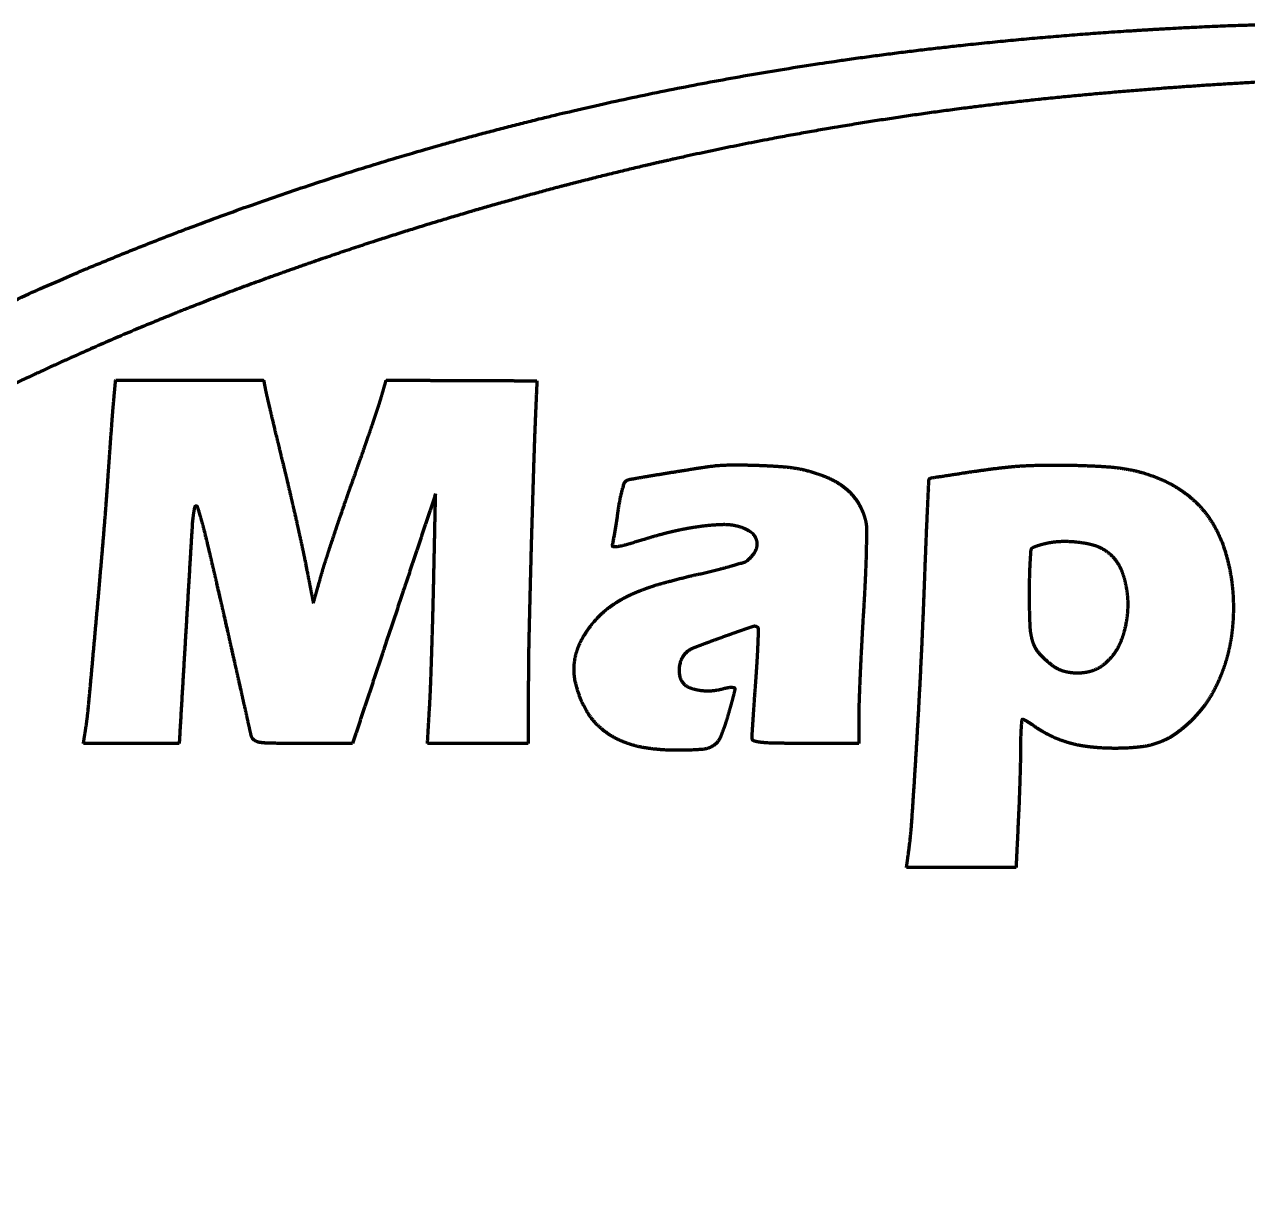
# Model space of a CAD drawing. Header units: inches. Extents: x -3077 to 7201, y 316 to 5463.
# Drawn here: x 3266.6 to 3296.67, y 2341.15 to 2369.69 of the extents above; entities that cross this region are included whole.
import ezdxf

# ---------------------------------------------------------------- set-up
doc = ezdxf.new("R2010")
doc.units = ezdxf.units.IN

msp = doc.modelspace()

# ---------------------------------------------------------------- linework, layer by layer
at = {"linetype": 'Continuous', "lineweight": 70}
for points, weights, degree, knots in [([(3326.506, 2365.896), (3326.449, 2365.908), (3326.393, 2365.921), (3326.073, 2365.993), (3325.807, 2366.046), (3324.806, 2366.215), (3324.072, 2366.338), (3322.589, 2366.584), (3321.84, 2366.705), (3320.533, 2366.914), (3319.975, 2366.999), (3317.624, 2367.339), (3315.828, 2367.563), (3312.28, 2367.938), (3310.528, 2368.085), (3307.101, 2368.301), (3305.427, 2368.37), (3302.19, 2368.431), (3300.628, 2368.418), (3296.842, 2368.284), (3294.621, 2368.139), (3290.36, 2367.734), (3288.325, 2367.463), (3284.342, 2366.78), (3282.397, 2366.367), (3278.503, 2365.38), (3276.555, 2364.809), (3273.762, 2363.878), (3272.9, 2363.575), (3271.228, 2362.956), (3270.419, 2362.639), (3268.801, 2361.968), (3267.992, 2361.614), (3266.32, 2360.846), (3265.457, 2360.434), (3263.501, 2359.464), (3262.41, 2358.901), (3260.28, 2357.755), (3259.242, 2357.172), (3256.979, 2355.847), (3255.755, 2355.107), (3252.811, 2353.271), (3251.087, 2352.184), (3248.011, 2350.223), (3246.652, 2349.362), (3244.426, 2347.961), (3243.555, 2347.425), (3242.003, 2346.493), (3241.32, 2346.098), (3239.953, 2345.334), (3239.268, 2344.966), (3237.746, 2344.179), (3236.901, 2343.776), (3235.244, 2343.049), (3234.431, 2342.73), (3232.84, 2342.176), (3232.063, 2341.942), (3230.549, 2341.555), (3229.811, 2341.407), (3228.692, 2341.245), (3228.314, 2341.208), (3227.473, 2341.165), (3227.01, 2341.153), (3226.089, 2341.153), (3225.631, 2341.165), (3224.816, 2341.208), (3224.46, 2341.245), (3223.118, 2341.458), (3222.145, 2341.693), (3221.195, 2342.004), (3220.263, 2342.309), (3219.361, 2342.692), (3218.495, 2343.15), (3217.605, 2343.62), (3216.756, 2344.162), (3215.096, 2345.424), (3214.283, 2346.132), (3213.087, 2347.324), (3212.668, 2347.766), (3211.883, 2348.644), (3211.519, 2349.08), (3210.812, 2349.991), (3210.47, 2350.464), (3209.777, 2351.495), (3209.423, 2352.05), (3208.88, 2352.949), (3208.685, 2353.289), (3208.234, 2354.12), (3207.974, 2354.609), (3207.441, 2355.634), (3207.164, 2356.169), (3206.888, 2356.704), (3206.87, 2356.738), (3206.876, 2356.777), (3206.904, 2356.805), (3206.911, 2356.812), (3206.92, 2356.81), (3206.926, 2356.802), (3206.981, 2356.714), (3207.036, 2356.625), (3207.155, 2356.432), (3207.217, 2356.328), (3207.352, 2356.097), (3207.424, 2355.971), (3208.155, 2354.675), (3208.871, 2353.539), (3210.373, 2351.399), (3211.162, 2350.402), (3212.796, 2348.57), (3213.636, 2347.738), (3215.34, 2346.249), (3216.209, 2345.607), (3217.577, 2344.759), (3218.039, 2344.501), (3218.996, 2344.02), (3219.488, 2343.798), (3220.48, 2343.399), (3220.978, 2343.224), (3221.953, 2342.926), (3222.43, 2342.807), (3222.912, 2342.714), (3224.27, 2342.452), (3225.651, 2342.363), (3227.031, 2342.449), (3228.466, 2342.539), (3229.882, 2342.788), (3231.261, 2343.195), (3232.896, 2343.678), (3234.482, 2344.305), (3237.961, 2346.055), (3239.874, 2347.123), (3242.086, 2348.484), (3242.431, 2348.7), (3243.187, 2349.18), (3243.598, 2349.443), (3244.631, 2350.112), (3245.254, 2350.516), (3247.069, 2351.701), (3248.26, 2352.48), (3250.512, 2353.952), (3251.575, 2354.639), (3253.525, 2355.883), (3254.413, 2356.437), (3256.115, 2357.477), (3256.928, 2357.961), (3258.574, 2358.916), (3259.405, 2359.387), (3260.771, 2360.141), (3261.306, 2360.424), (3262.564, 2361.063), (3263.287, 2361.424), (3264.73, 2362.13), (3265.451, 2362.476), (3266.694, 2363.062), (3267.217, 2363.297), (3269.943, 2364.456), (3272.183, 2365.287), (3276.716, 2366.731), (3279.006, 2367.341), (3283.696, 2368.354), (3286.092, 2368.755), (3291.049, 2369.349), (3293.605, 2369.553), (3296.77, 2369.679), (3297.375, 2369.689), (3298.923, 2369.676), (3299.867, 2369.662), (3301.77, 2369.621), (3302.728, 2369.594), (3304.373, 2369.535), (3305.059, 2369.498), (3305.743, 2369.448)], [0.500028842012, 0.500028842012, 0.500028842012, 0.49990993454, 0.49990993454, 0.500028206926, 0.500028206926, 0.500027327896, 0.500027327896, 0.500020306907, 0.500020306907, 0.49996674968, 0.49996674968, 0.499954897266, 0.499954897266, 0.499947872216, 0.499947872216, 0.499905551037, 0.499905551037, 0.499883055807, 0.499883055807, 0.499792231719, 0.499792231719, 0.499773940632, 0.499773940632, 0.499803958143, 0.499803958143, 0.499983511469, 0.499983511469, 0.499967570397, 0.499967570397, 0.499969836855, 0.499969836855, 0.49999224639, 0.49999224639, 0.499982937989, 0.499982937989, 0.499973806451, 0.499973806451, 0.499996723387, 0.499996723387, 0.500024715037, 0.500024715037, 0.500027453769, 0.500027453769, 0.500010452456, 0.500010452456, 0.499988344513, 0.499988344513, 0.499984734416, 0.499984734416, 0.499859741035, 0.499859741035, 0.499772165641, 0.499772165641, 0.499731419008, 0.499731419008, 0.499559423038, 0.499559423038, 0.499666780446, 0.499666780446, 0.499918789299, 0.499918789299, 0.499918892039, 0.499918892039, 0.499564850303, 0.499564850303, 0.498972995834, 0.498972995834, 0.500028842012, 0.498832867725, 0.498832867725, 0.500028842012, 0.498906283356, 0.498906283356, 0.499287120527, 0.499287120527, 0.499893163609, 0.499893163609, 0.499822434289, 0.499822434289, 0.499836242554, 0.499836242554, 0.499934379805, 0.499934379805, 0.499935455777, 0.499935455777, 0.500016243918, 0.500016243918, 0.500028611503, 0.500028611503, 0.500028842012, 0.435794288113, 0.435794288113, 0.500028842012, 0.374186246908, 0.374186246908, 0.500028842012, 0.500027229907, 0.500027229907, 0.500003945292, 0.500003945292, 0.500020163182, 0.500020163182, 0.499624081461, 0.499624081461, 0.499467725914, 0.499467725914, 0.499381762254, 0.499381762254, 0.498914889926, 0.498914889926, 0.499697758003, 0.499697758003, 0.499738051905, 0.499738051905, 0.499725706688, 0.499725706688, 0.499560729865, 0.499560729865, 0.500028842012, 0.49736967995, 0.49736967995, 0.500028842012, 0.497925029837, 0.497925029837, 0.500028842012, 0.498691632887, 0.498691632887, 0.499724398278, 0.499724398278, 0.500020473069, 0.500020473069, 0.500025999044, 0.500025999044, 0.500028065808, 0.500028065808, 0.500028820171, 0.500028820171, 0.500023637462, 0.500023637462, 0.500012762859, 0.500012762859, 0.500008128477, 0.500008128477, 0.500009221042, 0.500009221042, 0.499979547613, 0.499979547613, 0.500019764212, 0.500019764212, 0.500019920975, 0.500019920975, 0.499967173544, 0.499967173544, 0.499663762533, 0.499663762533, 0.499645871572, 0.499645871572, 0.499666159219, 0.499666159219, 0.499766988665, 0.499766988665, 0.499932337733, 0.499932337733, 0.500021256909, 0.500021256909, 0.500020660968, 0.500020660968, 0.499971666204, 0.499971666204, 0.500028842012], 3, [0, 0, 0, 0, 0.000858, 0.000858, 0.004871, 0.004871, 0.015909, 0.015909, 0.027164, 0.027164, 0.035539, 0.035539, 0.062379, 0.062379, 0.088446, 0.088446, 0.113283, 0.113283, 0.136431, 0.136431, 0.169412, 0.169412, 0.199818, 0.199818, 0.229241, 0.229241, 0.259272, 0.259272, 0.27279, 0.27279, 0.285643, 0.285643, 0.298702, 0.298702, 0.312844, 0.312844, 0.330996, 0.330996, 0.348605, 0.348605, 0.369756, 0.369756, 0.399898, 0.399898, 0.423682, 0.423682, 0.438788, 0.438788, 0.450448, 0.450448, 0.461942, 0.461942, 0.475773, 0.475773, 0.488668, 0.488668, 0.500645, 0.500645, 0.511735, 0.511735, 0.517321, 0.517321, 0.524148, 0.524148, 0.530887, 0.530887, 0.536162, 0.536162, 0.550852, 0.550852, 0.550852, 0.565207, 0.565207, 0.565207, 0.579922, 0.579922, 0.595663, 0.595663, 0.604555, 0.604555, 0.612842, 0.612842, 0.621358, 0.621358, 0.63095, 0.63095, 0.636663, 0.636663, 0.644732, 0.644732, 0.653504, 0.653504, 0.653504, 0.654001, 0.654001, 0.654001, 0.654094, 0.654094, 0.654094, 0.655086, 0.655086, 0.656243, 0.656243, 0.657623, 0.657623, 0.670374, 0.670374, 0.682437, 0.682437, 0.693641, 0.693641, 0.703853, 0.703853, 0.708852, 0.708852, 0.713958, 0.713958, 0.718939, 0.718939, 0.723569, 0.723569, 0.723569, 0.736538, 0.736538, 0.736538, 0.749961, 0.749961, 0.749961, 0.765836, 0.765836, 0.786217, 0.786217, 0.790004, 0.790004, 0.794547, 0.794547, 0.80146, 0.80146, 0.814708, 0.814708, 0.826489, 0.826489, 0.836231, 0.836231, 0.845042, 0.845042, 0.853933, 0.853933, 0.859558, 0.859558, 0.867067, 0.867067, 0.874508, 0.874508, 0.879844, 0.879844, 0.902046, 0.902046, 0.924054, 0.924054, 0.946594, 0.946594, 0.970379, 0.970379, 0.975983, 0.975983, 0.984738, 0.984738, 0.993634, 0.993634, 1, 1, 1, 1]), ([(3268.049, 2352.018), (3268.061, 2352.097), (3268.074, 2352.176), (3268.086, 2352.256), (3268.123, 2352.487), (3268.144, 2352.639), (3268.161, 2352.792), (3268.225, 2353.484), (3268.274, 2354.022), (3268.322, 2354.561), (3268.418, 2355.628), (3268.464, 2356.157), (3268.509, 2356.686), (3268.583, 2357.566), (3268.611, 2357.917), (3268.636, 2358.268), (3268.668, 2358.754), (3268.678, 2358.888), (3268.687, 2359.023), (3268.706, 2359.292), (3268.715, 2359.426), (3268.725, 2359.56), (3268.744, 2359.811), (3268.752, 2359.927), (3268.761, 2360.044), (3268.776, 2360.23), (3268.781, 2360.299), (3268.788, 2360.369), (3268.806, 2360.565), (3268.817, 2360.692), (3268.829, 2360.819), (3268.841, 2360.946)], [0.500060786338, 0.500060786338, 0.500060786338, 0.500060786338, 0.499926768405, 0.499882095761, 0.499926768405, 0.5000605385, 0.500060455887, 0.5000605385, 0.500059930803, 0.500059645625, 0.500059930803, 0.500051707339, 0.500048681006, 0.500051707339, 0.500060403479, 0.50006027586, 0.500060403479, 0.50006038935, 0.50006025702, 0.50006038935, 0.50006041218, 0.500060287461, 0.50006041218, 0.500053977553, 0.500051707958, 0.500053977553, 0.500060786338, 0.500060786338, 0.500060786338, 0.500060786338], 4, [0, 0, 0, 0, 0, 0.035851, 0.035851, 0.035851, 0.104471, 0.104471, 0.104471, 0.345707, 0.345707, 0.345707, 0.582658, 0.582658, 0.582658, 0.739616, 0.739616, 0.739616, 0.799927, 0.799927, 0.799927, 0.859883, 0.859883, 0.859883, 0.912003, 0.912003, 0.912003, 0.943123, 0.943123, 0.943123, 1, 1, 1, 1, 1]), ([(3273.702, 2355.464), (3273.752, 2355.642), (3273.802, 2355.819), (3273.852, 2355.997), (3273.929, 2356.269), (3273.957, 2356.363), (3273.986, 2356.457), (3274.065, 2356.7), (3274.113, 2356.85), (3274.163, 2356.999), (3274.269, 2357.317), (3274.326, 2357.486), (3274.384, 2357.655), (3274.5, 2357.991), (3274.558, 2358.158), (3274.617, 2358.325), (3274.734, 2358.653), (3274.791, 2358.815), (3274.848, 2358.977), (3274.958, 2359.291), (3275.012, 2359.445), (3275.064, 2359.598), (3275.161, 2359.881), (3275.205, 2360.011), (3275.249, 2360.14), (3275.314, 2360.333), (3275.334, 2360.396), (3275.353, 2360.459), (3275.401, 2360.628), (3275.432, 2360.733), (3275.462, 2360.839), (3275.492, 2360.944)], [0.500060786338, 0.500060786338, 0.500060786338, 0.500060786338, 0.500017465393, 0.500003025078, 0.500017465393, 0.50005772812, 0.500056708715, 0.50005772812, 0.500057640943, 0.500056592479, 0.500057640943, 0.500057455175, 0.500056344787, 0.500057455175, 0.500059695443, 0.500059331812, 0.500059695443, 0.500059263645, 0.500058756081, 0.500059263645, 0.500059626435, 0.500059239801, 0.500059626435, 0.500000297302, 0.499980134289, 0.500000297302, 0.500060786338, 0.500060786338, 0.500060786338, 0.500060786338], 4, [0, 0, 0, 0, 0, 0.127903, 0.127903, 0.127903, 0.196192, 0.196192, 0.196192, 0.305103, 0.305103, 0.305103, 0.428978, 0.428978, 0.428978, 0.551674, 0.551674, 0.551674, 0.670591, 0.670591, 0.670591, 0.78309, 0.78309, 0.78309, 0.878075, 0.878075, 0.878075, 0.923808, 0.923808, 0.923808, 1, 1, 1, 1, 1]), ([(3272.518, 2360.734), (3272.525, 2360.698), (3272.532, 2360.662), (3272.54, 2360.626), (3272.576, 2360.474), (3272.603, 2360.358), (3272.631, 2360.241), (3272.691, 2359.987), (3272.724, 2359.849), (3272.757, 2359.71), (3272.828, 2359.418), (3272.865, 2359.265), (3272.902, 2359.111), (3272.981, 2358.79), (3273.021, 2358.622), (3273.061, 2358.455), (3273.142, 2358.108), (3273.183, 2357.928), (3273.225, 2357.748), (3273.303, 2357.403), (3273.34, 2357.237), (3273.376, 2357.071), (3273.438, 2356.786), (3273.464, 2356.667), (3273.488, 2356.548), (3273.559, 2356.187), (3273.607, 2355.946), (3273.654, 2355.705), (3273.702, 2355.464)], [0.500060786338, 0.5, 0.499979737887, 0.5, 0.500060628397, 0.50006057575, 0.500060628397, 0.500060383985, 0.500060249867, 0.500060383985, 0.500060575062, 0.500060504637, 0.500060575062, 0.50005813873, 0.500057256194, 0.50005813873, 0.500059026442, 0.50005843981, 0.500059026442, 0.500058992508, 0.500058394565, 0.500058992508, 0.500048489305, 0.500044390294, 0.500048489305, 0.500060786338, 0.500060786338, 0.500060786338, 0.500060786338], 4, [0, 0, 0, 0, 0, 0.027261, 0.027261, 0.027261, 0.115755, 0.115755, 0.115755, 0.220956, 0.220956, 0.220956, 0.338125, 0.338125, 0.338125, 0.465645, 0.465645, 0.465645, 0.602175, 0.602175, 0.602175, 0.727885, 0.727885, 0.727885, 0.818174, 0.818174, 0.818174, 1, 1, 1, 1, 1]), ([(3279.199, 2360.93), (3279.194, 2360.826), (3279.189, 2360.722), (3279.185, 2360.618), (3279.162, 2360.115), (3279.146, 2359.716), (3279.131, 2359.316), (3279.101, 2358.372), (3279.084, 2357.828), (3279.068, 2357.283), (3279.039, 2356.21), (3279.026, 2355.681), (3279.013, 2355.152), (3278.994, 2354.326), (3278.989, 2354.03), (3278.987, 2353.733), (3278.987, 2353.082), (3278.987, 2352.727), (3278.987, 2352.372), (3278.987, 2352.018)], [0.500060786338, 0.500060786338, 0.500060786338, 0.500060786338, 0.500055877945, 0.500054241814, 0.500055877945, 0.500059979791, 0.500059710942, 0.500059979791, 0.500060139876, 0.500059924388, 0.500060139876, 0.500044676411, 0.500039306435, 0.500044676411, 0.500060786338, 0.500060786338, 0.500060786338, 0.500060786338], 4, [0, 0, 0, 0, 0, 0.046603, 0.046603, 0.046603, 0.225989, 0.225989, 0.225989, 0.470421, 0.470421, 0.470421, 0.707753, 0.707753, 0.707753, 0.840889, 0.840889, 0.840889, 1, 1, 1, 1, 1]), ([(3287.112, 2352.018), (3286.674, 2352.018), (3286.237, 2352.018), (3285.561, 2352.018), (3285.321, 2352.019), (3284.965, 2352.023), (3284.848, 2352.03), (3284.666, 2352.047), (3284.602, 2352.059), (3284.539, 2352.076), (3284.508, 2352.084), (3284.488, 2352.11), (3284.488, 2352.143), (3284.488, 2352.173), (3284.489, 2352.203), (3284.499, 2352.357), (3284.507, 2352.482), (3284.525, 2352.753), (3284.535, 2352.9), (3284.557, 2353.213), (3284.569, 2353.379), (3284.593, 2353.709), (3284.604, 2353.873), (3284.623, 2354.177), (3284.63, 2354.318), (3284.641, 2354.58), (3284.645, 2354.702), (3284.65, 2354.824), (3284.65, 2354.838), (3284.645, 2354.851), (3284.636, 2354.86), (3284.602, 2354.894), (3284.556, 2354.904), (3284.512, 2354.889), (3284.261, 2354.804), (3284.01, 2354.717), (3283.52, 2354.541), (3283.282, 2354.452), (3283.044, 2354.36), (3282.965, 2354.329), (3282.894, 2354.281), (3282.837, 2354.217), (3282.794, 2354.17), (3282.761, 2354.115), (3282.738, 2354.055), (3282.714, 2353.991), (3282.699, 2353.924), (3282.695, 2353.855), (3282.691, 2353.789), (3282.697, 2353.722), (3282.714, 2353.658), (3282.728, 2353.6), (3282.755, 2353.547), (3282.793, 2353.501), (3282.835, 2353.452), (3282.887, 2353.414), (3282.947, 2353.391), (3283.027, 2353.36), (3283.109, 2353.338), (3283.194, 2353.326), (3283.289, 2353.312), (3283.384, 2353.307), (3283.48, 2353.312), (3283.574, 2353.318), (3283.666, 2353.333), (3283.799, 2353.369), (3283.842, 2353.379), (3283.917, 2353.394), (3283.949, 2353.398), (3283.982, 2353.398), (3284.003, 2353.399), (3284.024, 2353.396), (3284.044, 2353.39), (3284.057, 2353.387), (3284.065, 2353.376), (3284.065, 2353.363), (3284.065, 2353.345), (3284.063, 2353.326), (3284.058, 2353.309), (3284.042, 2353.245), (3284.026, 2353.182), (3283.99, 2353.043), (3283.969, 2352.968), (3283.925, 2352.809), (3283.901, 2352.725), (3283.828, 2352.48), (3283.772, 2352.322), (3283.707, 2352.167), (3283.671, 2352.081), (3283.611, 2352.011), (3283.533, 2351.961), (3283.449, 2351.907), (3283.355, 2351.876), (3283.255, 2351.869), (3283.048, 2351.855), (3282.841, 2351.848), (3282.373, 2351.848), (3282.112, 2351.869), (3281.853, 2351.91), (3281.636, 2351.945), (3281.425, 2352.009), (3281.225, 2352.099), (3281.048, 2352.18), (3280.886, 2352.287), (3280.742, 2352.418), (3280.601, 2352.546), (3280.484, 2352.696), (3280.393, 2352.864), (3280.291, 2353.051), (3280.213, 2353.25), (3280.16, 2353.457), (3280.113, 2353.637), (3280.1, 2353.824), (3280.122, 2354.009), (3280.143, 2354.194), (3280.198, 2354.372), (3280.284, 2354.536), (3280.383, 2354.724), (3280.504, 2354.898), (3280.645, 2355.055), (3280.765, 2355.188), (3280.899, 2355.307), (3281.046, 2355.41), (3281.201, 2355.518), (3281.366, 2355.612), (3281.539, 2355.689), (3281.754, 2355.785), (3281.976, 2355.865), (3282.515, 2356.019), (3282.83, 2356.099), (3283.293, 2356.204), (3283.439, 2356.238), (3283.713, 2356.306), (3283.842, 2356.341), (3284.078, 2356.407), (3284.185, 2356.439), (3284.291, 2356.471), (3284.324, 2356.481), (3284.354, 2356.497), (3284.381, 2356.519), (3284.461, 2356.586), (3284.528, 2356.667), (3284.577, 2356.76), (3284.617, 2356.835), (3284.627, 2356.92), (3284.605, 2357.002), (3284.582, 2357.087), (3284.531, 2357.159), (3284.459, 2357.208), (3284.367, 2357.271), (3284.266, 2357.318), (3284.158, 2357.347), (3284.028, 2357.382), (3283.894, 2357.397), (3283.76, 2357.393), (3283.568, 2357.387), (3283.377, 2357.37), (3282.959, 2357.312), (3282.734, 2357.269), (3282.264, 2357.158), (3282.02, 2357.091), (3281.656, 2356.976), (3281.534, 2356.94), (3281.339, 2356.884), (3281.266, 2356.867), (3281.192, 2356.854), (3281.153, 2356.848), (3281.115, 2356.846), (3281.076, 2356.85), (3281.055, 2356.852), (3281.043, 2356.87), (3281.051, 2356.89), (3281.061, 2356.915), (3281.068, 2356.941), (3281.087, 2357.039), (3281.1, 2357.111), (3281.127, 2357.269), (3281.141, 2357.354), (3281.169, 2357.535), (3281.183, 2357.629), (3281.209, 2357.817), (3281.225, 2357.911), (3281.258, 2358.084), (3281.276, 2358.164), (3281.314, 2358.307), (3281.333, 2358.37), (3281.354, 2358.433), (3281.361, 2358.455), (3281.378, 2358.472), (3281.399, 2358.48), (3281.437, 2358.494), (3281.475, 2358.505), (3281.514, 2358.512), (3281.685, 2358.542), (3281.855, 2358.571), (3282.232, 2358.635), (3282.439, 2358.669), (3282.893, 2358.741), (3283.141, 2358.78), (3283.553, 2358.842), (3283.72, 2358.857), (3284.122, 2358.864), (3284.356, 2358.862), (3284.823, 2358.847), (3285.056, 2358.834), (3285.446, 2358.802), (3285.603, 2358.777), (3285.757, 2358.741)], [0.500912413762, 0.500912413762, 0.500912413762, 0.500906366748, 0.500906366748, 0.500623974233, 0.500623974233, 0.499699043808, 0.499699043808, 0.500912413762, 0.432301962453, 0.432301962453, 0.500912413762, 0.500739164616, 0.500739164616, 0.500912257952, 0.500912257952, 0.500911799523, 0.500911799523, 0.500912121066, 0.500912121066, 0.500906261796, 0.500906261796, 0.50089669737, 0.50089669737, 0.500911381851, 0.500911381851, 0.500912413762, 0.473120876722, 0.473120876722, 0.500912413762, 0.450554823373, 0.450554823373, 0.500912413762, 0.500901480615, 0.500901480615, 0.50088011775, 0.50088011775, 0.500912413762, 0.491966238132, 0.491966238132, 0.500912413762, 0.495108984242, 0.495108984242, 0.500912413762, 0.497130778597, 0.497130778597, 0.500912413762, 0.496910659565, 0.496910659565, 0.500912413762, 0.492729236754, 0.492729236754, 0.500912413762, 0.490072768912, 0.490072768912, 0.500912413762, 0.498907350842, 0.498907350842, 0.500912413762, 0.499207028344, 0.499207028344, 0.500912413762, 0.498984559281, 0.498984559281, 0.500679267707, 0.500679267707, 0.499605209767, 0.499605209767, 0.500912413762, 0.497468724634, 0.497468724634, 0.500912413762, 0.432718555249, 0.432718555249, 0.500912413762, 0.498394444577, 0.498394444577, 0.500912413762, 0.500908005921, 0.500908005921, 0.500899430845, 0.500899430845, 0.500905933204, 0.500905933204, 0.500385050265, 0.500385050265, 0.500912413762, 0.485792061211, 0.485792061211, 0.500912413762, 0.490495998301, 0.490495998301, 0.500912413762, 0.500723627017, 0.500723627017, 0.499863433996, 0.499863433996, 0.500912413762, 0.497944425187, 0.497944425187, 0.500912413762, 0.49679477542, 0.49679477542, 0.500912413762, 0.496265100367, 0.496265100367, 0.500912413762, 0.498422016323, 0.498422016323, 0.500912413762, 0.495295893948, 0.495295893948, 0.500912413762, 0.495246561442, 0.495246561442, 0.500912413762, 0.498336707106, 0.498336707106, 0.500912413762, 0.498753798243, 0.498753798243, 0.500912413762, 0.499380528814, 0.499380528814, 0.500912413762, 0.50006997498, 0.50006997498, 0.500784045755, 0.500784045755, 0.500891611477, 0.500891611477, 0.50087131207, 0.50087131207, 0.500895883644, 0.500895883644, 0.500912413762, 0.494343504514, 0.494343504514, 0.500912413762, 0.494678226495, 0.494678226495, 0.500912413762, 0.477485626212, 0.477485626212, 0.500912413762, 0.480259010548, 0.480259010548, 0.500912413762, 0.496152077053, 0.496152077053, 0.500912413762, 0.497253070146, 0.497253070146, 0.500912413762, 0.500449009168, 0.500449009168, 0.500538429098, 0.500538429098, 0.500705218231, 0.500705218231, 0.500888049202, 0.500888049202, 0.50041490854, 0.50041490854, 0.500912413762, 0.498017916938, 0.498017916938, 0.500912413762, 0.368727465099, 0.368727465099, 0.500912413762, 0.499558669412, 0.499558669412, 0.500904334821, 0.500904334821, 0.500897408366, 0.500897408366, 0.500903758108, 0.500903758108, 0.500813525213, 0.500813525213, 0.500679542011, 0.500679542011, 0.500773102928, 0.500773102928, 0.500912413762, 0.468801633763, 0.468801633763, 0.500912413762, 0.499355693671, 0.499355693671, 0.500912413762, 0.500911250044, 0.500911250044, 0.500907846658, 0.500907846658, 0.500910817447, 0.500910817447, 0.500169381624, 0.500169381624, 0.500807856205, 0.500807856205, 0.500810446604, 0.500810446604, 0.499986620798, 0.499986620798, 0.500912413762], 3, [0, 0, 0, 0, 0.074357, 0.074357, 0.115027, 0.115027, 0.134979, 0.134979, 0.146008, 0.146008, 0.146008, 0.150781, 0.150781, 0.150781, 0.155158, 0.155158, 0.173422, 0.173422, 0.194935, 0.194935, 0.219291, 0.219291, 0.243344, 0.243344, 0.26389, 0.26389, 0.281757, 0.281757, 0.281757, 0.283657, 0.283657, 0.283657, 0.289506, 0.289506, 0.289506, 0.322471, 0.322471, 0.354133, 0.354133, 0.354133, 0.364551, 0.364551, 0.364551, 0.372273, 0.372273, 0.372273, 0.380489, 0.380489, 0.380489, 0.38842, 0.38842, 0.38842, 0.395367, 0.395367, 0.395367, 0.402738, 0.402738, 0.402738, 0.412454, 0.412454, 0.412454, 0.423324, 0.423324, 0.423324, 0.433935, 0.433935, 0.438875, 0.438875, 0.442548, 0.442548, 0.442548, 0.44492, 0.44492, 0.44492, 0.44619, 0.44619, 0.44619, 0.447963, 0.447963, 0.447963, 0.454262, 0.454262, 0.461742, 0.461742, 0.470145, 0.470145, 0.486275, 0.486275, 0.486275, 0.494917, 0.494917, 0.494917, 0.503994, 0.503994, 0.503994, 0.52289, 0.52289, 0.546696, 0.546696, 0.546696, 0.566595, 0.566595, 0.566595, 0.584041, 0.584041, 0.584041, 0.600987, 0.600987, 0.600987, 0.619854, 0.619854, 0.619854, 0.636176, 0.636176, 0.636176, 0.652267, 0.652267, 0.652267, 0.670485, 0.670485, 0.670485, 0.685816, 0.685816, 0.685816, 0.701992, 0.701992, 0.701992, 0.722077, 0.722077, 0.749799, 0.749799, 0.762531, 0.762531, 0.77389, 0.77389, 0.783389, 0.783389, 0.783389, 0.786272, 0.786272, 0.786272, 0.794982, 0.794982, 0.794982, 0.80172, 0.80172, 0.80172, 0.808399, 0.808399, 0.808399, 0.816768, 0.816768, 0.816768, 0.826818, 0.826818, 0.826818, 0.841124, 0.841124, 0.858217, 0.858217, 0.877073, 0.877073, 0.886614, 0.886614, 0.892181, 0.892181, 0.892181, 0.895059, 0.895059, 0.895059, 0.896216, 0.896216, 0.896216, 0.897692, 0.897692, 0.901646, 0.901646, 0.90637, 0.90637, 0.911551, 0.911551, 0.91669, 0.91669, 0.92114, 0.92114, 0.924708, 0.924708, 0.924708, 0.925899, 0.925899, 0.925899, 0.92791, 0.92791, 0.92791, 0.93667, 0.93667, 0.947276, 0.947276, 0.959936, 0.959936, 0.968394, 0.968394, 0.98024, 0.98024, 0.991993, 0.991993, 1, 1, 1, 1]), ([(3288.286, 2348.971), (3288.302, 2349.091), (3288.319, 2349.211), (3288.373, 2349.602), (3288.401, 2349.875), (3288.46, 2350.751), (3288.499, 2351.353), (3288.575, 2352.631), (3288.612, 2353.306), (3288.676, 2354.625), (3288.704, 2355.268), (3288.74, 2356.241), (3288.753, 2356.572), (3288.777, 2357.182), (3288.789, 2357.462), (3288.813, 2357.992), (3288.825, 2358.242), (3288.836, 2358.493), (3288.837, 2358.502), (3288.84, 2358.511), (3288.847, 2358.518), (3288.86, 2358.532), (3288.877, 2358.541), (3288.896, 2358.544), (3289.146, 2358.582), (3289.396, 2358.62), (3289.875, 2358.693), (3290.104, 2358.726), (3290.486, 2358.778), (3290.639, 2358.796), (3291.032, 2358.834), (3291.271, 2358.849), (3291.798, 2358.86), (3292.086, 2358.86), (3292.648, 2358.848), (3292.923, 2358.837), (3293.385, 2358.807), (3293.573, 2358.783), (3293.758, 2358.748)], [0.502818653362, 0.502818653362, 0.502818653362, 0.50262060395, 0.50262060395, 0.502815763993, 0.502815763993, 0.502814058352, 0.502814058352, 0.502812437223, 0.502812437223, 0.502818202569, 0.502818202569, 0.502817438745, 0.502817438745, 0.502818644649, 0.502818644649, 0.502818653362, 0.48305509948, 0.48305509948, 0.502818653362, 0.483464541534, 0.483464541534, 0.502818653362, 0.502818495661, 0.502818495661, 0.502811954597, 0.502811954597, 0.502750405628, 0.502750405628, 0.502585145585, 0.502585145585, 0.502739374522, 0.502739374522, 0.502743091126, 0.502743091126, 0.502162990201, 0.502162990201, 0.502818653362], 3, [0, 0, 0, 0, 0.025696, 0.025696, 0.083883, 0.083883, 0.211956, 0.211956, 0.35558, 0.35558, 0.492137, 0.492137, 0.562337, 0.562337, 0.621754, 0.621754, 0.675003, 0.675003, 0.675003, 0.676895, 0.676895, 0.676895, 0.680699, 0.680699, 0.680699, 0.730288, 0.730288, 0.775631, 0.775631, 0.805894, 0.805894, 0.852891, 0.852891, 0.909248, 0.909248, 0.963035, 0.963035, 1, 1, 1, 1]), ([(3285.757, 2358.741), (3285.961, 2358.693), (3286.16, 2358.628), (3286.352, 2358.547), (3286.513, 2358.478), (3286.663, 2358.387), (3286.798, 2358.275), (3286.919, 2358.175), (3287.021, 2358.055), (3287.103, 2357.921), (3287.185, 2357.783), (3287.245, 2357.635), (3287.28, 2357.479), (3287.295, 2357.414), (3287.302, 2357.347), (3287.302, 2357.28), (3287.301, 2357.097), (3287.298, 2356.913), (3287.289, 2356.509), (3287.281, 2356.288), (3287.26, 2355.825), (3287.247, 2355.583), (3287.216, 2355.087), (3287.201, 2354.834), (3287.174, 2354.328), (3287.161, 2354.075), (3287.14, 2353.601), (3287.13, 2353.381), (3287.117, 2353.026), (3287.114, 2352.892), (3287.113, 2352.511), (3287.112, 2352.265), (3287.112, 2352.018)], [0.500912413762, 0.499695862079, 0.499695862079, 0.500912413762, 0.497390149389, 0.497390149389, 0.500912413762, 0.496192158597, 0.496192158597, 0.500912413762, 0.496641477992, 0.496641477992, 0.500912413762, 0.498747067176, 0.498747067176, 0.500912413762, 0.500901005383, 0.500901005383, 0.500890470629, 0.500890470629, 0.50090024794, 0.50090024794, 0.500909420531, 0.500909420531, 0.500909397865, 0.500909397865, 0.500909540891, 0.500909540891, 0.500864185388, 0.500864185388, 0.500912413762, 0.500912413762, 0.500912413762], 3, [0, 0, 0, 0, 0.08484, 0.08484, 0.08484, 0.155425, 0.155425, 0.155425, 0.218305, 0.218305, 0.218305, 0.28167, 0.28167, 0.28167, 0.307998, 0.307998, 0.307998, 0.380495, 0.380495, 0.467321, 0.467321, 0.563143, 0.563143, 0.663066, 0.663066, 0.762869, 0.762869, 0.849918, 0.849918, 0.902724, 0.902724, 1, 1, 1, 1]), ([(3293.758, 2358.748), (3294.124, 2358.678), (3294.476, 2358.554), (3294.804, 2358.379), (3295.106, 2358.218), (3295.371, 2358.002), (3295.589, 2357.739), (3295.813, 2357.468), (3295.982, 2357.16), (3296.091, 2356.826), (3296.215, 2356.447), (3296.29, 2356.055), (3296.314, 2355.657), (3296.331, 2355.36), (3296.323, 2355.064), (3296.289, 2354.769), (3296.256, 2354.486), (3296.195, 2354.208), (3296.107, 2353.937), (3296.023, 2353.682), (3295.913, 2353.436), (3295.778, 2353.204), (3295.651, 2352.986), (3295.497, 2352.787), (3295.319, 2352.608), (3295.19, 2352.479), (3295.051, 2352.362), (3294.902, 2352.256), (3294.776, 2352.165), (3294.639, 2352.093), (3294.493, 2352.04), (3294.338, 2351.983), (3294.178, 2351.946), (3294.014, 2351.928), (3293.801, 2351.906), (3293.588, 2351.895), (3293.178, 2351.898), (3292.982, 2351.91), (3292.616, 2351.951), (3292.448, 2351.984), (3292.283, 2352.031), (3292.13, 2352.074), (3291.98, 2352.13), (3291.837, 2352.2), (3291.691, 2352.27), (3291.553, 2352.352), (3291.391, 2352.467), (3291.36, 2352.488), (3291.301, 2352.527), (3291.272, 2352.545), (3291.219, 2352.576), (3291.195, 2352.589), (3291.17, 2352.602), (3291.161, 2352.607), (3291.15, 2352.61), (3291.139, 2352.61), (3291.128, 2352.61), (3291.12, 2352.603), (3291.119, 2352.592), (3291.113, 2352.533), (3291.108, 2352.474), (3291.098, 2352.344), (3291.095, 2352.272), (3291.09, 2352.116), (3291.089, 2352.031), (3291.089, 2351.835), (3291.088, 2351.724), (3291.082, 2351.455), (3291.078, 2351.296), (3291.067, 2350.965), (3291.061, 2350.791), (3291.049, 2350.454), (3291.041, 2350.291), (3291.015, 2349.742), (3290.997, 2349.356), (3290.978, 2348.971)], [0.502818653362, 0.499060448879, 0.499060448879, 0.502818653362, 0.496427470396, 0.496427470396, 0.502818653362, 0.496935513198, 0.496935513198, 0.502818653362, 0.500089579911, 0.500089579911, 0.502818653362, 0.501520102122, 0.501520102122, 0.502818653362, 0.501151836924, 0.501151836924, 0.502818653362, 0.500934551997, 0.500934551997, 0.502818653362, 0.500037899344, 0.500037899344, 0.502818653362, 0.501673473495, 0.501673473495, 0.502818653362, 0.499788995854, 0.499788995854, 0.502818653362, 0.500315765195, 0.500315765195, 0.502818653362, 0.502279529205, 0.502279529205, 0.502341733654, 0.502341733654, 0.501743673671, 0.501743673671, 0.502818653362, 0.501534361076, 0.501534361076, 0.502818653362, 0.501613172838, 0.501613172838, 0.502757795851, 0.502757795851, 0.502707417546, 0.502707417546, 0.50275304433, 0.50275304433, 0.502818653362, 0.492825679417, 0.492825679417, 0.502818653362, 0.415942101372, 0.415942101372, 0.502818653362, 0.502798358872, 0.502798358872, 0.502724825409, 0.502724825409, 0.502784649204, 0.502784649204, 0.502797629497, 0.502797629497, 0.502815933998, 0.502815933998, 0.502815977034, 0.502815977034, 0.502814890851, 0.502814890851, 0.502818653362, 0.502818653362, 0.502818653362], 3, [0, 0, 0, 0, 0.076807, 0.076807, 0.076807, 0.146364, 0.146364, 0.146364, 0.217102, 0.217102, 0.217102, 0.296893, 0.296893, 0.296893, 0.356116, 0.356116, 0.356116, 0.412754, 0.412754, 0.412754, 0.466026, 0.466026, 0.466026, 0.515712, 0.515712, 0.515712, 0.551565, 0.551565, 0.551565, 0.581876, 0.581876, 0.581876, 0.613942, 0.613942, 0.613942, 0.655461, 0.655461, 0.693558, 0.693558, 0.726749, 0.726749, 0.726749, 0.757562, 0.757562, 0.757562, 0.788626, 0.788626, 0.795813, 0.795813, 0.802309, 0.802309, 0.807681, 0.807681, 0.807681, 0.809704, 0.809704, 0.809704, 0.811423, 0.811423, 0.811423, 0.82065, 0.82065, 0.831816, 0.831816, 0.84506, 0.84506, 0.862419, 0.862419, 0.887126, 0.887126, 0.914205, 0.914205, 0.939787, 0.939787, 1, 1, 1, 1]), ([(3276.508, 2352.018), (3276.521, 2352.245), (3276.534, 2352.473), (3276.547, 2352.7), (3276.568, 2353.05), (3276.574, 2353.172), (3276.58, 2353.294), (3276.592, 2353.613), (3276.599, 2353.81), (3276.606, 2354.007), (3276.619, 2354.428), (3276.626, 2354.653), (3276.633, 2354.878), (3276.645, 2355.325), (3276.651, 2355.549), (3276.656, 2355.772), (3276.673, 2356.535), (3276.684, 2357.074), (3276.696, 2357.614), (3276.708, 2358.153)], [0.500060786338, 0.500060786338, 0.500060786338, 0.500060786338, 0.500047590698, 0.500043192151, 0.500047590698, 0.500059903112, 0.500059608703, 0.500059903112, 0.500059872277, 0.500059567589, 0.500059872277, 0.500059836782, 0.500059520264, 0.500059836782, 0.500060786338, 0.500060786338, 0.500060786338, 0.500060786338], 4, [0, 0, 0, 0, 0, 0.148441, 0.148441, 0.148441, 0.228124, 0.228124, 0.228124, 0.356525, 0.356525, 0.356525, 0.502928, 0.502928, 0.502928, 0.648413, 0.648413, 0.648413, 1, 1, 1, 1, 1]), ([(3274.665, 2352.018), (3274.359, 2352.018), (3274.054, 2352.018), (3273.748, 2352.018), (3273.244, 2352.018), (3273.046, 2352.018), (3272.847, 2352.019), (3272.58, 2352.022), (3272.512, 2352.026), (3272.444, 2352.033), (3272.376, 2352.043), (3272.34, 2352.048), (3272.306, 2352.06), (3272.274, 2352.077), (3272.245, 2352.099), (3272.219, 2352.12), (3272.198, 2352.146), (3272.183, 2352.176), (3272.175, 2352.208), (3272.167, 2352.242), (3272.159, 2352.276), (3272.151, 2352.31), (3272.113, 2352.48), (3272.082, 2352.617), (3272.052, 2352.753), (3271.985, 2353.05), (3271.949, 2353.211), (3271.913, 2353.372), (3271.836, 2353.715), (3271.795, 2353.897), (3271.754, 2354.079), (3271.67, 2354.457), (3271.626, 2354.654), (3271.581, 2354.851), (3271.489, 2355.254), (3271.442, 2355.461), (3271.394, 2355.667), (3271.303, 2356.061), (3271.26, 2356.248), (3271.216, 2356.435), (3271.142, 2356.751), (3271.111, 2356.88), (3271.08, 2357.009), (3271.006, 2357.31), (3270.961, 2357.481), (3270.912, 2357.651), (3270.856, 2357.832), (3270.846, 2357.846), (3270.831, 2357.85), (3270.805, 2357.849), (3270.789, 2357.843), (3270.781, 2357.828), (3270.757, 2357.709), (3270.741, 2357.601), (3270.729, 2357.493), (3270.681, 2356.704), (3270.64, 2356.023), (3270.6, 2355.343), (3270.52, 2354.001), (3270.481, 2353.34), (3270.442, 2352.679), (3270.403, 2352.018)], [0.500060786338, 0.500060786338, 0.500060786338, 0.500060786338, 0.500058191394, 0.500057326413, 0.500058191394, 0.499448332664, 0.499244181439, 0.499448332664, 0.500060786338, 0.491866621399, 0.489135233086, 0.491866621399, 0.500060786338, 0.485912479585, 0.481196377334, 0.485912479585, 0.500060786338, 0.500057197407, 0.500056001097, 0.500057197407, 0.500060782553, 0.500060781291, 0.500060782553, 0.500060772392, 0.500060767743, 0.500060772392, 0.500060779609, 0.500060777366, 0.500060779609, 0.500060302152, 0.500060140756, 0.500060302152, 0.500060425044, 0.500060304613, 0.500060425044, 0.500060419926, 0.500060297788, 0.500060419926, 0.50005768344, 0.50005664914, 0.50005768344, 0.499959519625, 0.499925764054, 0.499959519625, 0.500060786338, 0.485165314443, 0.500060786338, 0.500060786338, 0.485165314443, 0.500060786338, 0.499498750376, 0.499311405055, 0.499498750376, 0.500060691714, 0.500060660173, 0.500060691714, 0.500060786338, 0.500060786338, 0.500060786338, 0.500060786338], 4, [0, 0, 0, 0, 0, 0.089216, 0.089216, 0.089216, 0.147147, 0.147147, 0.147147, 0.167108, 0.167108, 0.167108, 0.167108, 0.177525, 0.177525, 0.177525, 0.177525, 0.186789, 0.186789, 0.186789, 0.186789, 0.196501, 0.196501, 0.196501, 0.235462, 0.235462, 0.235462, 0.281425, 0.281425, 0.281425, 0.333342, 0.333342, 0.333342, 0.389573, 0.389573, 0.389573, 0.448616, 0.448616, 0.448616, 0.502141, 0.502141, 0.502141, 0.539112, 0.539112, 0.539112, 0.58841, 0.58841, 0.58841, 0.592024, 0.592024, 0.592024, 0.595638, 0.595638, 0.595638, 0.625916, 0.625916, 0.625916, 0.815665, 0.815665, 0.815665, 1, 1, 1, 1, 1]), ([(3291.751, 2356.936), (3291.862, 2356.959), (3291.981, 2356.973), (3292.101, 2356.976), (3292.232, 2356.98), (3292.362, 2356.974), (3292.616, 2356.946), (3292.738, 2356.924), (3292.858, 2356.893), (3292.953, 2356.869), (3293.045, 2356.832), (3293.13, 2356.782), (3293.339, 2356.66), (3293.495, 2356.476), (3293.582, 2356.25), (3293.685, 2355.978), (3293.736, 2355.692), (3293.733, 2355.402), (3293.729, 2355.102), (3293.67, 2354.807), (3293.56, 2354.528), (3293.464, 2354.286), (3293.304, 2354.08), (3293.093, 2353.926), (3293.01, 2353.866), (3292.918, 2353.822), (3292.82, 2353.796), (3292.711, 2353.766), (3292.598, 2353.752), (3292.485, 2353.752), (3292.372, 2353.752), (3292.26, 2353.767), (3292.151, 2353.796), (3292.054, 2353.823), (3291.964, 2353.867), (3291.883, 2353.927), (3291.766, 2354.015), (3291.657, 2354.112), (3291.557, 2354.219), (3291.483, 2354.299), (3291.427, 2354.393), (3291.392, 2354.497), (3291.349, 2354.623), (3291.325, 2354.754), (3291.318, 2354.888), (3291.307, 2355.144), (3291.301, 2355.4), (3291.301, 2355.797), (3291.302, 2355.937), (3291.308, 2356.199), (3291.312, 2356.32), (3291.325, 2356.545), (3291.331, 2356.648), (3291.338, 2356.75), (3291.339, 2356.771), (3291.348, 2356.79), (3291.363, 2356.805), (3291.375, 2356.817), (3291.39, 2356.827), (3291.405, 2356.833), (3291.437, 2356.846), (3291.469, 2356.858), (3291.539, 2356.882), (3291.578, 2356.894), (3291.659, 2356.915), (3291.702, 2356.925), (3291.751, 2356.936)], [0.499599945328, 0.498776799328, 0.498776799328, 0.500093065724, 0.499309378, 0.499309378, 0.499265330282, 0.499265330282, 0.500093065724, 0.496881261296, 0.496881261296, 0.500093065724, 0.481173257874, 0.481173257874, 0.500093065724, 0.494140795145, 0.494140795145, 0.500093065724, 0.494577499268, 0.494577499268, 0.500093065724, 0.486876867443, 0.486876867443, 0.500093065724, 0.494541145668, 0.494541145668, 0.500093065724, 0.497200075355, 0.497200075355, 0.500093065724, 0.497177954433, 0.497177954433, 0.500093065724, 0.494219604183, 0.494219604183, 0.500093065724, 0.498762523797, 0.498762523797, 0.500093065724, 0.492569364037, 0.492569364037, 0.500093065724, 0.496859816476, 0.496859816476, 0.500093065724, 0.500003864064, 0.500003864064, 0.500073809446, 0.500073809446, 0.50004804766, 0.50004804766, 0.500083907855, 0.500083907855, 0.500093065724, 0.478902346244, 0.478902346244, 0.500093065724, 0.493522124925, 0.493522124925, 0.500093065724, 0.499938599907, 0.499938599907, 0.499911185277, 0.499911185277, 0.499968978092, 0.499968978092, 0.499599945328], 3, [0, 0, 0, 0, 0.034548, 0.034548, 0.034548, 0.072304, 0.072304, 0.108101, 0.108101, 0.108101, 0.136661, 0.136661, 0.136661, 0.207084, 0.207084, 0.207084, 0.295025, 0.295025, 0.295025, 0.386966, 0.386966, 0.386966, 0.467804, 0.467804, 0.467804, 0.50021, 0.50021, 0.50021, 0.536668, 0.536668, 0.536668, 0.573185, 0.573185, 0.573185, 0.60594, 0.60594, 0.60594, 0.654113, 0.654113, 0.654113, 0.69023, 0.69023, 0.69023, 0.735007, 0.735007, 0.735007, 0.821484, 0.821484, 0.868861, 0.868861, 0.909949, 0.909949, 0.944706, 0.944706, 0.944706, 0.951818, 0.951818, 0.951818, 0.957865, 0.957865, 0.957865, 0.969985, 0.969985, 0.984511, 0.984511, 1, 1, 1, 1])]:
    msp.add_rational_spline(points, weights, degree=degree, knots=knots, dxfattribs=at)
for points, degree, knots in [([(3268.841, 2360.946), (3269.295, 2360.946), (3269.75, 2360.946), (3270.205, 2360.946), (3271.114, 2360.946), (3271.569, 2360.946), (3272.024, 2360.946), (3272.478, 2360.946)], 4, [0, 0, 0, 0, 0, 0.5, 0.5, 0.5, 1, 1, 1, 1, 1]), ([(3275.492, 2360.944), (3275.956, 2360.943), (3276.419, 2360.941), (3276.882, 2360.939), (3277.809, 2360.935), (3278.272, 2360.933), (3278.735, 2360.932), (3279.199, 2360.93)], 4, [0, 0, 0, 0, 0, 0.5, 0.5, 0.5, 1, 1, 1, 1, 1]), ([(3276.708, 2358.153), (3276.452, 2357.386), (3276.197, 2356.619), (3275.942, 2355.852), (3275.431, 2354.319), (3275.176, 2353.552), (3274.92, 2352.785), (3274.665, 2352.018)], 4, [0, 0, 0, 0, 0, 0.5, 0.5, 0.5, 1, 1, 1, 1, 1]), ([(3270.403, 2352.018), (3270.108, 2352.018), (3269.814, 2352.018), (3269.52, 2352.018), (3268.931, 2352.018), (3268.637, 2352.018), (3268.343, 2352.018), (3268.049, 2352.018)], 4, [0, 0, 0, 0, 0, 0.5, 0.5, 0.5, 1, 1, 1, 1, 1]), ([(3278.987, 2352.018), (3278.677, 2352.018), (3278.367, 2352.018), (3278.057, 2352.018), (3277.437, 2352.018), (3277.127, 2352.018), (3276.818, 2352.018), (3276.508, 2352.018)], 4, [0, 0, 0, 0, 0, 0.5, 0.5, 0.5, 1, 1, 1, 1, 1]), ([(3290.978, 2348.971), (3290.529, 2348.971), (3290.081, 2348.971), (3289.183, 2348.971), (3288.735, 2348.971), (3288.286, 2348.971)], 3, [0, 0, 0, 0, 0.5, 0.5, 1, 1, 1, 1])]:
    msp.add_open_spline(points, degree=degree, knots=knots, dxfattribs=at)
msp.add_open_spline([(3272.478, 2360.946), (3272.488, 2360.893), (3272.498, 2360.84), (3272.508, 2360.787), (3272.518, 2360.734)], degree=4, dxfattribs=at)

doc.saveas('drawing.dxf')
